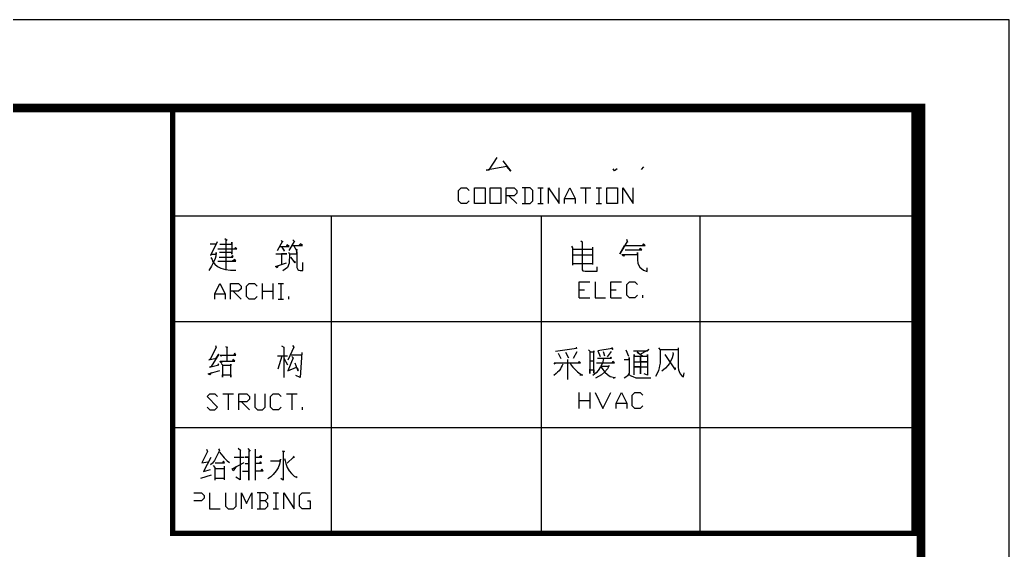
# Model space of a CAD drawing. Extents: x 12152 to 491505, y 111028 to 412681.
# Drawn here: x 75242 to 86452, y 298295 to 304306 of the extents above; entities that cross this region are included whole.
import ezdxf

# ---------------------------------------------------------------- set-up
doc = ezdxf.new("R2010")
doc.units = 0
doc.header["$LTSCALE"] = 1000
doc.header["$MEASUREMENT"] = 0
doc.layers.add('PUB_TITLE', color=4, linetype='Continuous')
doc.layers.add('TEL_TITLE', color=7, linetype='Continuous')

msp = doc.modelspace()

# ---------------------------------------------------------------- linework, layer by layer
at = {"layer": 'PUB_TITLE'}
for p, q in [((80560.4, 302605.3), (80651.6, 302744.5)), ((80714, 302706.1), (80805.2, 302590.9)), ((80762, 302643.7), (80526.8, 302600.5)), ((80526.8, 302600.5), (80560.4, 302605.3)), ((80805.2, 302590.9), (80762, 302643.7)), ((81981.2, 302595.7), (81966.8, 302614.9)), ((82010, 302614.9), (81981.2, 302595.7)), ((82307.6, 302638.9), (82283.6, 302610.1)), ((80213.2, 302372.3), (80243.2, 302402.3)), ((80213.2, 302252.3), (80213.2, 302372.3)), ((80243.2, 302402.3), (80303.2, 302402.3)), ((80303.2, 302402.3), (80333.2, 302372.3)), ((80393.2, 302402.3), (80513.2, 302402.3)), ((80393.2, 302222.3), (80393.2, 302402.3)), ((80513.2, 302402.3), (80513.2, 302222.3)), ((80573.2, 302402.3), (80693.2, 302402.3)), ((80573.2, 302222.3), (80573.2, 302402.3)), ((80693.2, 302402.3), (80693.2, 302222.3)), ((80753.2, 302402.3), (80843.2, 302402.3)), ((80753.2, 302222.3), (80753.2, 302402.3)), ((80843.2, 302402.3), (80873.2, 302372.3)), ((80873.2, 302372.3), (80873.2, 302342.3)), ((81023.2, 302402.3), (80933.2, 302402.3)), ((80963.2, 302402.3), (80963.2, 302222.3)), ((81053.2, 302372.3), (81023.2, 302402.3)), ((81053.2, 302252.3), (81053.2, 302372.3)), ((81113.2, 302402.3), (81173.2, 302402.3)), ((81143.2, 302402.3), (81143.2, 302222.3)), ((81233.2, 302402.3), (81353.2, 302222.3)), ((81233.2, 302222.3), (81233.2, 302402.3)), ((81353.2, 302222.3), (81353.2, 302402.3)), ((81413.2, 302282.3), (81473.2, 302402.3)), ((81473.2, 302402.3), (81533.2, 302282.3)), ((81593.2, 302402.3), (81713.2, 302402.3)), ((81653.2, 302402.3), (81653.2, 302222.3)), ((81773.2, 302402.3), (81833.2, 302402.3)), ((81803.2, 302402.3), (81803.2, 302222.3)), ((81893.2, 302402.3), (82013.2, 302402.3)), ((81893.2, 302222.3), (81893.2, 302402.3)), ((82013.2, 302402.3), (82013.2, 302222.3)), ((82073.2, 302402.3), (82193.2, 302222.3)), ((82073.2, 302222.3), (82073.2, 302402.3)), ((82193.2, 302222.3), (82193.2, 302402.3)), ((80243.2, 302222.3), (80213.2, 302252.3)), ((80333.2, 302252.3), (80303.2, 302222.3)), ((80843.2, 302312.3), (80753.2, 302312.3)), ((80783.2, 302312.3), (80873.2, 302222.3)), ((80873.2, 302342.3), (80843.2, 302312.3)), ((81023.2, 302222.3), (81053.2, 302252.3)), ((81413.2, 302282.3), (81533.2, 302282.3)), ((81413.2, 302222.3), (81413.2, 302282.3)), ((81533.2, 302282.3), (81533.2, 302222.3)), ((80303.2, 302222.3), (80243.2, 302222.3)), ((80513.2, 302222.3), (80393.2, 302222.3)), ((80693.2, 302222.3), (80573.2, 302222.3)), ((80933.2, 302222.3), (81023.2, 302222.3)), ((81113.2, 302222.3), (81173.2, 302222.3)), ((81773.2, 302222.3), (81833.2, 302222.3)), ((82013.2, 302222.3), (81893.2, 302222.3)), ((76973, 302085.6), (85373, 302085.6)), ((78770.3, 302085.6), (78770.3, 298519)), ((81150.3, 302085.6), (81150.3, 298519)), ((82946.2, 302085.6), (82946.2, 298519)), ((77565.3, 301826.8), (77592.2, 301807.6)), ((77576.8, 301815.3), (77576.8, 301481.2)), ((77592.2, 301807.6), (77576.8, 301815.3)), ((78218.1, 301796.1), (78156.7, 301688.6)), ((78202.8, 301803.8), (78222, 301784.6)), ((78222, 301784.6), (78218.1, 301796.1)), ((78352.5, 301792.2), (78291.1, 301692.4)), ((78337.2, 301811.4), (78356.4, 301788.4)), ((78356.4, 301788.4), (78352.5, 301792.2)), ((81597.6, 301802.6), (81612.9, 301791.1)), ((81612.9, 301791.1), (81612.9, 301472.4)), ((82125.2, 301795), (82040.7, 301652.9)), ((82117.5, 301818), (82129, 301787.3)), ((82129, 301787.3), (82125.2, 301795)), ((77400.2, 301765.4), (77457.8, 301765.4)), ((77477, 301788.4), (77404, 301634.8)), ((77484.7, 301711.6), (77699.7, 301711.6)), ((77507.7, 301761.5), (77646, 301761.5)), ((77646, 301784.6), (77646, 301650.2)), ((77646, 301761.5), (77646, 301784.6)), ((77684.4, 301727), (77672.8, 301711.6)), ((77699.7, 301711.6), (77684.4, 301727)), ((78191.2, 301738.5), (78294.9, 301738.5)), ((78210.4, 301730.8), (78237.3, 301688.6)), ((78237.3, 301700.1), (78233.5, 301684.7)), ((78237.3, 301688.6), (78237.3, 301700.1)), ((78271.9, 301753.8), (78260.4, 301738.5)), ((78294.9, 301738.5), (78271.9, 301753.8)), ((78325.6, 301746.2), (78444.7, 301746.2)), ((78348.7, 301742.3), (78375.6, 301692.4)), ((78383.2, 301703.9), (78371.7, 301680.9)), ((78375.6, 301692.4), (78383.2, 301703.9)), ((78379.4, 301680.9), (78379.4, 301500.4)), ((78379.4, 301654), (78379.4, 301680.9)), ((78421.6, 301765.4), (78406.3, 301750)), ((78444.7, 301746.2), (78421.6, 301765.4)), ((81493.9, 301741.2), (81505.4, 301722)), ((81505.4, 301722), (81505.4, 301526.2)), ((81509.3, 301706.6), (81728.1, 301706.6)), ((81732, 301729.7), (81732, 301533.8)), ((82040.7, 301652.9), (82094.5, 301748.9)), ((82094.5, 301748.9), (82328.7, 301748.9)), ((82102.1, 301699), (82290.3, 301699)), ((82271.1, 301714.3), (82255.7, 301695.1)), ((82290.3, 301699), (82271.1, 301714.3)), ((82309.5, 301768.1), (82294.1, 301745)), ((82328.7, 301748.9), (82309.5, 301768.1)), ((77404, 301634.8), (77419.4, 301650.2)), ((77407.9, 301611.8), (77423.2, 301588.7)), ((77419.4, 301650.2), (77465.5, 301650.2)), ((77423.2, 301588.7), (77430.9, 301561.8)), ((77442.4, 301573.4), (77430.9, 301542.6)), ((77454, 301600.2), (77442.4, 301573.4)), ((77461.6, 301627.1), (77454, 301600.2)), ((77465.5, 301669.4), (77461.6, 301627.1)), ((77465.5, 301650.2), (77465.5, 301669.4)), ((77484.7, 301569.5), (77688.2, 301569.5)), ((77500, 301615.6), (77657.5, 301615.6)), ((77646, 301669.4), (77503.9, 301669.4)), ((77653.6, 301631), (77642.1, 301619.4)), ((77646, 301650.2), (77646, 301669.4)), ((77661.3, 301619.4), (77653.6, 301634.8)), ((77657.5, 301634.8), (77653.6, 301631)), ((77676.7, 301588.7), (77653.6, 301569.5)), ((77657.5, 301615.6), (77657.5, 301634.8)), ((77688.2, 301569.5), (77676.7, 301588.7)), ((78141.3, 301654), (78268, 301654)), ((78206.6, 301654), (78206.6, 301527.3)), ((78268, 301654), (78206.6, 301654)), ((78287.2, 301673.2), (78298.8, 301650.2)), ((78298.8, 301650.2), (78294.9, 301546.5)), ((78306.4, 301654), (78379.4, 301654)), ((78310.3, 301615.6), (78356.4, 301550.3)), ((78364, 301561.8), (78348.7, 301569.5)), ((81509.3, 301641.4), (81728.1, 301641.4)), ((82063.7, 301645.2), (82240.4, 301645.2)), ((82082.9, 301626), (82063.7, 301645.2)), ((82094.5, 301645.2), (82082.9, 301626)), ((82240.4, 301668.2), (82240.4, 301622.2)), ((82240.4, 301645.2), (82240.4, 301668.2)), ((82240.4, 301622.2), (82240.4, 301587.6)), ((82240.4, 301587.6), (82244.2, 301545.4)), ((77415.6, 301511.9), (77384.8, 301465.8)), ((77430.9, 301542.6), (77415.6, 301511.9)), ((77430.9, 301561.8), (77450.1, 301535)), ((77450.1, 301535), (77480.8, 301508.1)), ((77480.8, 301508.1), (77519.2, 301492.7)), ((77519.2, 301492.7), (77573, 301477.4)), ((77573, 301477.4), (77630.6, 301469.7)), ((77630.6, 301469.7), (77688.2, 301469.7)), ((78137.5, 301508.1), (78264.2, 301550.3)), ((78156.7, 301496.6), (78137.5, 301508.1)), ((78164.4, 301511.9), (78156.7, 301496.6)), ((78275.7, 301500.4), (78222, 301462)), ((78294.9, 301546.5), (78275.7, 301500.4)), ((78356.4, 301550.3), (78364, 301561.8)), ((78379.4, 301500.4), (78390.9, 301477.4)), ((78390.9, 301477.4), (78402.4, 301469.7)), ((78402.4, 301469.7), (78417.8, 301465.8)), ((78417.8, 301465.8), (78448.5, 301465.8)), ((78448.5, 301465.8), (78448.5, 301554.2)), ((81513.1, 301545.4), (81728.1, 301545.4)), ((81612.9, 301472.4), (81620.6, 301460.9)), ((81620.6, 301460.9), (81647.5, 301457)), ((81647.5, 301457), (81781.9, 301457)), ((81781.9, 301457), (81781.9, 301507)), ((82244.2, 301545.4), (82267.3, 301503.1)), ((82267.3, 301503.1), (82309.5, 301468.6)), ((82309.5, 301468.6), (82351.7, 301453.2)), ((82351.7, 301453.2), (82351.7, 301495.4)), ((77450.2, 301198.6), (77510.2, 301318.6)), ((77510.2, 301318.6), (77570.2, 301198.6)), ((77630.2, 301318.6), (77720.2, 301318.6)), ((77630.2, 301138.6), (77630.2, 301318.6)), ((77720.2, 301318.6), (77750.2, 301288.6)), ((77750.2, 301258.6), (77720.2, 301228.6)), ((77750.2, 301288.6), (77750.2, 301258.6)), ((77810.2, 301288.6), (77840.2, 301318.6)), ((77810.2, 301168.6), (77810.2, 301288.6)), ((77840.2, 301318.6), (77900.2, 301318.6)), ((77900.2, 301318.6), (77930.2, 301288.6)), ((77990.2, 301138.6), (77990.2, 301318.6)), ((78110.2, 301318.6), (78110.2, 301138.6)), ((78170.2, 301318.6), (78230.2, 301318.6)), ((78200.2, 301318.6), (78200.2, 301138.6)), ((81579.5, 301335), (81699.5, 301335)), ((81579.5, 301155), (81579.5, 301335)), ((81579.5, 301245), (81639.5, 301245)), ((81759.5, 301335), (81759.5, 301155)), ((81939.5, 301335), (82059.5, 301335)), ((81939.5, 301155), (81939.5, 301335)), ((81939.5, 301245), (81999.5, 301245)), ((82119.5, 301305), (82149.5, 301335)), ((82119.5, 301185), (82119.5, 301305)), ((82149.5, 301335), (82209.5, 301335)), ((82209.5, 301335), (82239.5, 301305)), ((77450.2, 301198.6), (77570.2, 301198.6)), ((77450.2, 301138.6), (77450.2, 301198.6)), ((77570.2, 301198.6), (77570.2, 301138.6)), ((77720.2, 301228.6), (77630.2, 301228.6)), ((77660.2, 301228.6), (77750.2, 301138.6)), ((77840.2, 301138.6), (77810.2, 301168.6)), ((77900.2, 301138.6), (77840.2, 301138.6)), ((77930.2, 301168.6), (77900.2, 301138.6)), ((77990.2, 301228.6), (78110.2, 301228.6)), ((78170.2, 301138.6), (78230.2, 301138.6)), ((78290.2, 301138.6), (78290.2, 301168.6)), ((81579.5, 301155), (81699.5, 301155)), ((81759.5, 301155), (81879.5, 301155)), ((81939.5, 301155), (82059.5, 301155)), ((82149.5, 301155), (82119.5, 301185)), ((82209.5, 301155), (82149.5, 301155)), ((82239.5, 301185), (82209.5, 301155)), ((82299.5, 301155), (82299.5, 301185)), ((76973, 300885.6), (85373, 300885.6)), ((77465.5, 300591.1), (77400.2, 300460.5)), ((77457.8, 300614.1), (77465.5, 300591.1)), ((77573, 300602.6), (77596, 300591.1)), ((77588.4, 300598.7), (77588.4, 300441.3)), ((77596, 300591.1), (77588.4, 300598.7)), ((78206.6, 300610.3), (78233.5, 300594.9)), ((78233.5, 300594.9), (78233.5, 300253.1)), ((78348.7, 300594.9), (78279.6, 300449)), ((78333.3, 300614.1), (78348.7, 300594.9)), ((81549.7, 300581.3), (81311.6, 300546.7)), ((81545.9, 300596.6), (81549.7, 300581.3)), ((81684.1, 300565.9), (81699.5, 300550.5)), ((81952.9, 300581.3), (81791.6, 300554.4)), ((81945.2, 300592.8), (81960.6, 300569.7)), ((81960.6, 300569.7), (81952.9, 300581.3)), ((82110.3, 300565.9), (82137.2, 300492.9)), ((82367.6, 300569.7), (82271.6, 300512.1)), ((82352.3, 300554.4), (82367.6, 300569.7)), ((82479, 300588.9), (82498.2, 300565.9)), ((82498.2, 300565.9), (82498.2, 300416.1)), ((82502, 300569.7), (82697.9, 300569.7)), ((82701.7, 300588.9), (82701.7, 300370.1)), ((77384.8, 300452.8), (77465.5, 300472)), ((77400.2, 300460.5), (77384.8, 300452.8)), ((77496.2, 300518.1), (77411.7, 300376)), ((77465.5, 300472), (77496.2, 300518.1)), ((77511.6, 300506.6), (77688.2, 300506.6)), ((77523.1, 300495.1), (77511.6, 300506.6)), ((77534.6, 300506.6), (77523.1, 300495.1)), ((77657.5, 300456.7), (77653.6, 300441.3)), ((77676.7, 300437.5), (77657.5, 300456.7)), ((77676.7, 300529.6), (77665.2, 300510.4)), ((77688.2, 300506.6), (77676.7, 300529.6)), ((78160.5, 300498.9), (78275.7, 300498.9)), ((78210.4, 300495.1), (78164.4, 300345.3)), ((78233.5, 300472), (78275.7, 300395.2)), ((78341, 300475.9), (78279.6, 300326.1)), ((78318, 300510.4), (78433.2, 300510.4)), ((78325.6, 300491.2), (78341, 300475.9)), ((78437, 300537.3), (78417.8, 300253.1)), ((81342.3, 300527.5), (81373.1, 300466.1)), ((81426.8, 300539), (81457.5, 300473.7)), ((81446, 300454.5), (81446, 300228)), ((81553.5, 300542.9), (81511.3, 300466.1)), ((81699.5, 300550.5), (81699.5, 300297.1)), ((81745.5, 300539), (81699.5, 300539)), ((81745.5, 300554.4), (81745.5, 300539)), ((81745.5, 300300.9), (81745.5, 300554.4)), ((81787.8, 300469.9), (81945.2, 300469.9)), ((81791.6, 300554.4), (81818.5, 300489.1)), ((81856.9, 300466.1), (81845.4, 300416.1)), ((81853.1, 300546.7), (81868.4, 300496.8)), ((81941.4, 300546.7), (81895.3, 300485.3)), ((81937.5, 300481.4), (81929.9, 300469.9)), ((81945.2, 300469.9), (81937.5, 300481.4)), ((82091.1, 300454.5), (82144.9, 300454.5)), ((82144.9, 300477.6), (82144.9, 300300.9)), ((82144.9, 300454.5), (82144.9, 300477.6)), ((82194.8, 300554.4), (82352.3, 300554.4)), ((82202.5, 300512.1), (82202.5, 300492.9)), ((82202.5, 300281.7), (82202.5, 300512.1)), ((82202.5, 300492.9), (82352.3, 300492.9)), ((82237.1, 300539), (82298.5, 300496.8)), ((82271.6, 300512.1), (82237.1, 300539)), ((82275.5, 300485.3), (82275.5, 300293.3)), ((82275.5, 300431.5), (82275.5, 300485.3)), ((82352.3, 300512.1), (82352.3, 300289.4)), ((82352.3, 300492.9), (82352.3, 300512.1)), ((82551.9, 300512.1), (82667.1, 300339.3)), ((82632.6, 300473.7), (82617.2, 300439.2)), ((82644.1, 300516), (82632.6, 300473.7)), ((82640.3, 300535.2), (82644.1, 300516)), ((77392.5, 300368.3), (77496.2, 300395.2)), ((77411.7, 300376), (77392.5, 300368.3)), ((77488.5, 300406.7), (77484.7, 300391.4)), ((77496.2, 300395.2), (77488.5, 300406.7)), ((77511.6, 300437.5), (77676.7, 300437.5)), ((77519.2, 300418.3), (77511.6, 300437.5)), ((77534.6, 300429.8), (77519.2, 300418.3)), ((77523.1, 300410.6), (77538.4, 300395.2)), ((77538.4, 300395.2), (77538.4, 300257)), ((77634.4, 300387.5), (77538.4, 300387.5)), ((77634.4, 300402.9), (77634.4, 300387.5)), ((77634.4, 300257), (77634.4, 300402.9)), ((78279.6, 300326.1), (78375.6, 300368.3)), ((78356.4, 300418.3), (78390.9, 300326.1)), ((78398.6, 300337.6), (78379.4, 300364.5)), ((78390.9, 300326.1), (78398.6, 300337.6)), ((81296.3, 300420), (81595.8, 300420)), ((81307.8, 300404.6), (81296.3, 300420)), ((81369.2, 300350.9), (81353.9, 300327.8)), ((81376.9, 300370.1), (81369.2, 300350.9)), ((81388.4, 300389.3), (81376.9, 300370.1)), ((81396.1, 300404.6), (81388.4, 300389.3)), ((81480.6, 300412.3), (81488.3, 300393.1)), ((81488.3, 300393.1), (81507.5, 300370.1)), ((81507.5, 300370.1), (81522.8, 300354.7)), ((81522.8, 300354.7), (81542, 300335.5)), ((81542, 300335.5), (81561.2, 300316.3)), ((81580.4, 300435.3), (81568.9, 300416.1)), ((81595.8, 300420), (81580.4, 300435.3)), ((81691.8, 300339.3), (81745.5, 300339.3)), ((81699.5, 300339.3), (81691.8, 300339.3)), ((81695.6, 300439.2), (81749.4, 300439.2)), ((81699.5, 300297.1), (81699.5, 300339.3)), ((81745.5, 300339.3), (81745.5, 300300.9)), ((81776.3, 300420), (81979.8, 300420)), ((81822.3, 300373.9), (81795.5, 300331.7)), ((81845.4, 300416.1), (81822.3, 300373.9)), ((81830, 300370.1), (81849.2, 300343.2)), ((81833.9, 300381.6), (81918.3, 300381.6)), ((81849.2, 300343.2), (81872.3, 300312.5)), ((81899.1, 300350.9), (81868.4, 300312.5)), ((81918.3, 300389.3), (81899.1, 300350.9)), ((81918.3, 300381.6), (81918.3, 300389.3)), ((81960.6, 300435.3), (81949.1, 300416.1)), ((81979.8, 300420), (81960.6, 300435.3)), ((82206.3, 300373.9), (82352.3, 300373.9)), ((82275.5, 300373.9), (82206.3, 300373.9)), ((82210.2, 300431.5), (82352.3, 300431.5)), ((82352.3, 300431.5), (82275.5, 300431.5)), ((82275.5, 300293.3), (82275.5, 300373.9)), ((82486.7, 300362.4), (82479, 300331.7)), ((82490.5, 300385.4), (82486.7, 300362.4)), ((82498.2, 300416.1), (82490.5, 300385.4)), ((82559.6, 300358.5), (82517.4, 300324)), ((82582.7, 300389.3), (82559.6, 300358.5)), ((82598, 300408.5), (82582.7, 300389.3)), ((82617.2, 300439.2), (82598, 300408.5)), ((82671, 300358.5), (82655.6, 300358.5)), ((82667.1, 300339.3), (82671, 300358.5)), ((82701.7, 300370.1), (82705.5, 300339.3)), ((82705.5, 300339.3), (82713.2, 300320.1)), ((77377.2, 300295.4), (77507.7, 300329.9)), ((77392.5, 300283.9), (77377.2, 300295.4)), ((77415.6, 300306.9), (77392.5, 300283.9)), ((77538.4, 300283.9), (77634.4, 300283.9)), ((77538.4, 300257), (77538.4, 300283.9)), ((77634.4, 300283.9), (77634.4, 300257)), ((78417.8, 300253.1), (78367.9, 300276.2)), ((81319.3, 300297.1), (81292.4, 300274.1)), ((81334.7, 300312.5), (81319.3, 300297.1)), ((81353.9, 300327.8), (81334.7, 300312.5)), ((81561.2, 300316.3), (81576.6, 300304.8)), ((81576.6, 300304.8), (81603.5, 300285.6)), ((81588.1, 300281.7), (81622.7, 300281.7)), ((81772.4, 300304.8), (81734, 300274.1)), ((81799.3, 300262.5), (81764.7, 300243.3)), ((81795.5, 300331.7), (81772.4, 300304.8)), ((81833.9, 300281.7), (81799.3, 300262.5)), ((81868.4, 300312.5), (81833.9, 300281.7)), ((81872.3, 300312.5), (81899.1, 300285.6)), ((81899.1, 300285.6), (81929.9, 300262.5)), ((81929.9, 300262.5), (81983.6, 300251)), ((81987.5, 300251), (81964.4, 300239.5)), ((81983.6, 300251), (81987.5, 300251)), ((82110.3, 300254.9), (82091.1, 300243.3)), ((82125.7, 300270.2), (82110.3, 300254.9)), ((82144.9, 300300.9), (82125.7, 300270.2)), ((82144.9, 300285.6), (82156.4, 300274.1)), ((82156.4, 300274.1), (82187.1, 300262.5)), ((82187.1, 300262.5), (82221.7, 300247.2)), ((82221.7, 300247.2), (82390.7, 300247.2)), ((82352.3, 300277.9), (82317.7, 300293.3)), ((82352.3, 300289.4), (82352.3, 300277.9)), ((82467.5, 300304.8), (82444.4, 300262.5)), ((82479, 300331.7), (82467.5, 300304.8)), ((82713.2, 300320.1), (82724.7, 300293.3)), ((82724.7, 300293.3), (82743.9, 300270.2)), ((82743.9, 300270.2), (82763.1, 300258.7)), ((82763.1, 300258.7), (82770.8, 300304.8)), ((77363.6, 300036.8), (77393.6, 300066.8)), ((77483.6, 299916.8), (77363.6, 300036.8)), ((77393.6, 300066.8), (77453.6, 300066.8)), ((77453.6, 300066.8), (77483.6, 300036.8)), ((77543.6, 300066.8), (77663.6, 300066.8)), ((77603.6, 300066.8), (77603.6, 299886.8)), ((77723.6, 300066.8), (77813.6, 300066.8)), ((77723.6, 299886.8), (77723.6, 300066.8)), ((77813.6, 300066.8), (77843.6, 300036.8)), ((77843.6, 300006.8), (77813.6, 299976.8)), ((77843.6, 300036.8), (77843.6, 300006.8)), ((77903.6, 300066.8), (77903.6, 299916.8)), ((78023.6, 299916.8), (78023.6, 300066.8)), ((78083.6, 300036.8), (78113.6, 300066.8)), ((78083.6, 299916.8), (78083.6, 300036.8)), ((78113.6, 300066.8), (78173.6, 300066.8)), ((78173.6, 300066.8), (78203.6, 300036.8)), ((78263.6, 300066.8), (78383.6, 300066.8)), ((78323.6, 300066.8), (78323.6, 299886.8)), ((81579.5, 299900.9), (81579.5, 300080.9)), ((81699.5, 300080.9), (81699.5, 299900.9)), ((81759.5, 300080.9), (81849.5, 299900.9)), ((81849.5, 299900.9), (81939.5, 300080.9)), ((81999.5, 299960.9), (82059.5, 300080.9)), ((82059.5, 300080.9), (82119.5, 299960.9)), ((82179.5, 300050.9), (82209.5, 300080.9)), ((82179.5, 299930.9), (82179.5, 300050.9)), ((82209.5, 300080.9), (82269.5, 300080.9)), ((82269.5, 300080.9), (82299.5, 300050.9)), ((77363.6, 299916.8), (77393.6, 299886.8)), ((77393.6, 299886.8), (77453.6, 299886.8)), ((77453.6, 299886.8), (77483.6, 299916.8)), ((77813.6, 299976.8), (77723.6, 299976.8)), ((77753.6, 299976.8), (77843.6, 299886.8)), ((77903.6, 299916.8), (77933.6, 299886.8)), ((77933.6, 299886.8), (77993.6, 299886.8)), ((77993.6, 299886.8), (78023.6, 299916.8)), ((78113.6, 299886.8), (78083.6, 299916.8)), ((78173.6, 299886.8), (78113.6, 299886.8)), ((78203.6, 299916.8), (78173.6, 299886.8)), ((78443.6, 299886.8), (78443.6, 299916.8)), ((81579.5, 299990.9), (81699.5, 299990.9)), ((81999.5, 299960.9), (82119.5, 299960.9)), ((81999.5, 299900.9), (81999.5, 299960.9)), ((82119.5, 299960.9), (82119.5, 299900.9)), ((82209.5, 299900.9), (82179.5, 299930.9)), ((82269.5, 299900.9), (82209.5, 299900.9)), ((82299.5, 299930.9), (82269.5, 299900.9)), ((76973, 299685.6), (85373, 299685.6)), ((77356.1, 299441.4), (77367.6, 299414.5)), ((77494.3, 299445.2), (77505.8, 299426)), ((77717, 299452.9), (77747.8, 299426)), ((77824.6, 299449), (77851.4, 299418.3)), ((77912.9, 299088.1), (77912.9, 299441.4)), ((77367.6, 299414.5), (77306.2, 299283.9)), ((77406, 299345.4), (77321.5, 299187.9)), ((77463.6, 299341.5), (77448.2, 299310.8)), ((77505.8, 299426), (77463.6, 299341.5)), ((77505.8, 299406.8), (77544.2, 299360.7)), ((77544.2, 299360.7), (77555.8, 299341.5)), ((77555.8, 299341.5), (77575, 299322.3)), ((77671, 299349.2), (77782.3, 299349.2)), ((77740.1, 299433.7), (77740.1, 299091.9)), ((77747.8, 299426), (77740.1, 299433.7)), ((77793.8, 299349.2), (77839.9, 299349.2)), ((77836.1, 299349.2), (77793.8, 299349.2)), ((77836.1, 299426), (77836.1, 299088.1)), ((77851.4, 299418.3), (77836.1, 299426)), ((77836.1, 299088.1), (77836.1, 299349.2)), ((77909, 299349.2), (77985.8, 299349.2)), ((77974.3, 299368.4), (77959, 299353)), ((77985.8, 299349.2), (77974.3, 299368.4)), ((78197, 299326.2), (78185.5, 299268.6)), ((78193.2, 299307), (78197, 299326.2)), ((78216.2, 299422.2), (78239.3, 299414.5)), ((78227.8, 299414.5), (78227.8, 299088.1)), ((78239.3, 299414.5), (78227.8, 299414.5)), ((78239.3, 299333.8), (78247, 299307)), ((78343, 299349.2), (78270, 299280.1)), ((78339.1, 299360.7), (78350.6, 299341.5)), ((78350.6, 299341.5), (78343, 299349.2)), ((77306.2, 299283.9), (77371.4, 299295.4)), ((77321.5, 299187.9), (77402.2, 299211)), ((77425.2, 299280.1), (77402.2, 299260.9)), ((77436.7, 299295.4), (77425.2, 299280.1)), ((77432.9, 299253.2), (77452.1, 299234)), ((77448.2, 299310.8), (77436.7, 299295.4)), ((77452.1, 299234), (77452.1, 299088.1)), ((77455.9, 299283.9), (77559.6, 299283.9)), ((77455.9, 299222.5), (77559.6, 299222.5)), ((77548.1, 299303.1), (77540.4, 299283.9)), ((77559.6, 299283.9), (77548.1, 299303.1)), ((77555.8, 299245.5), (77555.8, 299091.9)), ((77575, 299322.3), (77590.3, 299307)), ((77590.3, 299307), (77617.2, 299287.8)), ((77647.9, 299218.6), (77782.3, 299287.8)), ((77659.4, 299195.6), (77647.9, 299218.6)), ((77694, 299241.7), (77659.4, 299195.6)), ((77793.8, 299276.2), (77832.2, 299276.2)), ((77909, 299280.1), (77982, 299280.1)), ((77970.5, 299295.4), (77955.1, 299276.2)), ((77982, 299280.1), (77970.5, 299295.4)), ((77985.8, 299214.8), (77974.3, 299195.6)), ((78001.2, 299195.6), (77985.8, 299214.8)), ((78081.8, 299307), (78193.2, 299307)), ((78170.2, 299230.2), (78147.1, 299195.6)), ((78185.5, 299268.6), (78170.2, 299230.2)), ((78247, 299307), (78254.6, 299276.2)), ((78254.6, 299276.2), (78270, 299234)), ((78270, 299234), (78293, 299195.6)), ((77294.6, 299111.1), (77413.7, 299149.5)), ((77455.9, 299111.1), (77555.8, 299111.1)), ((77740.1, 299091.9), (77690.2, 299122.6)), ((77767, 299191.8), (77832.2, 299191.8)), ((77912.9, 299195.6), (78001.2, 299195.6)), ((78085.7, 299126.5), (78051.1, 299103.4)), ((78112.6, 299153.4), (78085.7, 299126.5)), ((78147.1, 299195.6), (78112.6, 299153.4)), ((78227.8, 299088.1), (78200.9, 299107.3)), ((78293, 299195.6), (78319.9, 299164.9)), ((78319.9, 299164.9), (78350.6, 299134.2)), ((78350.6, 299134.2), (78377.5, 299122.6)), ((78385.2, 299126.5), (78369.8, 299115)), ((78377.5, 299122.6), (78385.2, 299126.5)), ((77212.1, 298944.7), (77302.1, 298944.7)), ((77302.1, 298944.7), (77332.1, 298914.7)), ((77332.1, 298884.7), (77302.1, 298854.7)), ((77332.1, 298914.7), (77332.1, 298884.7)), ((77392.1, 298944.7), (77392.1, 298764.7)), ((77572.1, 298944.7), (77572.1, 298794.7)), ((77692.1, 298794.7), (77692.1, 298944.7)), ((77752.1, 298944.7), (77812.1, 298824.7)), ((77752.1, 298764.7), (77752.1, 298944.7)), ((77812.1, 298824.7), (77872.1, 298944.7)), ((77872.1, 298944.7), (77872.1, 298764.7)), ((78022.1, 298944.7), (77932.1, 298944.7)), ((77962.1, 298944.7), (77962.1, 298764.7)), ((78052.1, 298914.7), (78022.1, 298944.7)), ((78022.1, 298854.7), (78052.1, 298884.7)), ((78052.1, 298884.7), (78052.1, 298914.7)), ((78112.1, 298944.7), (78172.1, 298944.7)), ((78142.1, 298944.7), (78142.1, 298764.7)), ((78232.1, 298944.7), (78352.1, 298764.7)), ((78232.1, 298764.7), (78232.1, 298944.7)), ((78352.1, 298764.7), (78352.1, 298944.7)), ((78412.1, 298914.7), (78442.1, 298944.7)), ((78412.1, 298794.7), (78412.1, 298914.7)), ((78442.1, 298944.7), (78532.1, 298944.7)), ((77302.1, 298854.7), (77212.1, 298854.7)), ((77392.1, 298764.7), (77512.1, 298764.7)), ((77572.1, 298794.7), (77602.1, 298764.7)), ((77602.1, 298764.7), (77662.1, 298764.7)), ((77662.1, 298764.7), (77692.1, 298794.7)), ((77932.1, 298764.7), (78022.1, 298764.7)), ((78022.1, 298854.7), (77962.1, 298854.7)), ((78052.1, 298824.7), (78022.1, 298854.7)), ((78022.1, 298764.7), (78052.1, 298794.7)), ((78052.1, 298794.7), (78052.1, 298824.7)), ((78112.1, 298764.7), (78172.1, 298764.7)), ((78442.1, 298764.7), (78412.1, 298794.7)), ((78532.1, 298764.7), (78442.1, 298764.7)), ((78502.1, 298854.7), (78532.1, 298854.7)), ((78532.1, 298854.7), (78532.1, 298764.7))]:
    msp.add_line(p, q, dxfattribs=at)
at = {"layer": 'PUB_TITLE', "const_width": 60}
msp.add_lwpolyline([(85373, 298485.6), (85373, 303285.6), (76973, 303285.6), (76973, 298485.6)], close=True, dxfattribs=at)
at = {"layer": 'TEL_TITLE'}
msp.add_lwpolyline([(12152.4, 262305.8), (86452.4, 262305.8), (86452.4, 304305.8), (12152.4, 304305.8)], close=True, dxfattribs=at)
at = {"layer": 'TEL_TITLE', "const_width": 100}
msp.add_lwpolyline([(14652.4, 263305.8), (85452.4, 263305.8), (85452.4, 303305.8), (14652.4, 303305.8)], close=True, dxfattribs=at)

doc.saveas('drawing.dxf')
